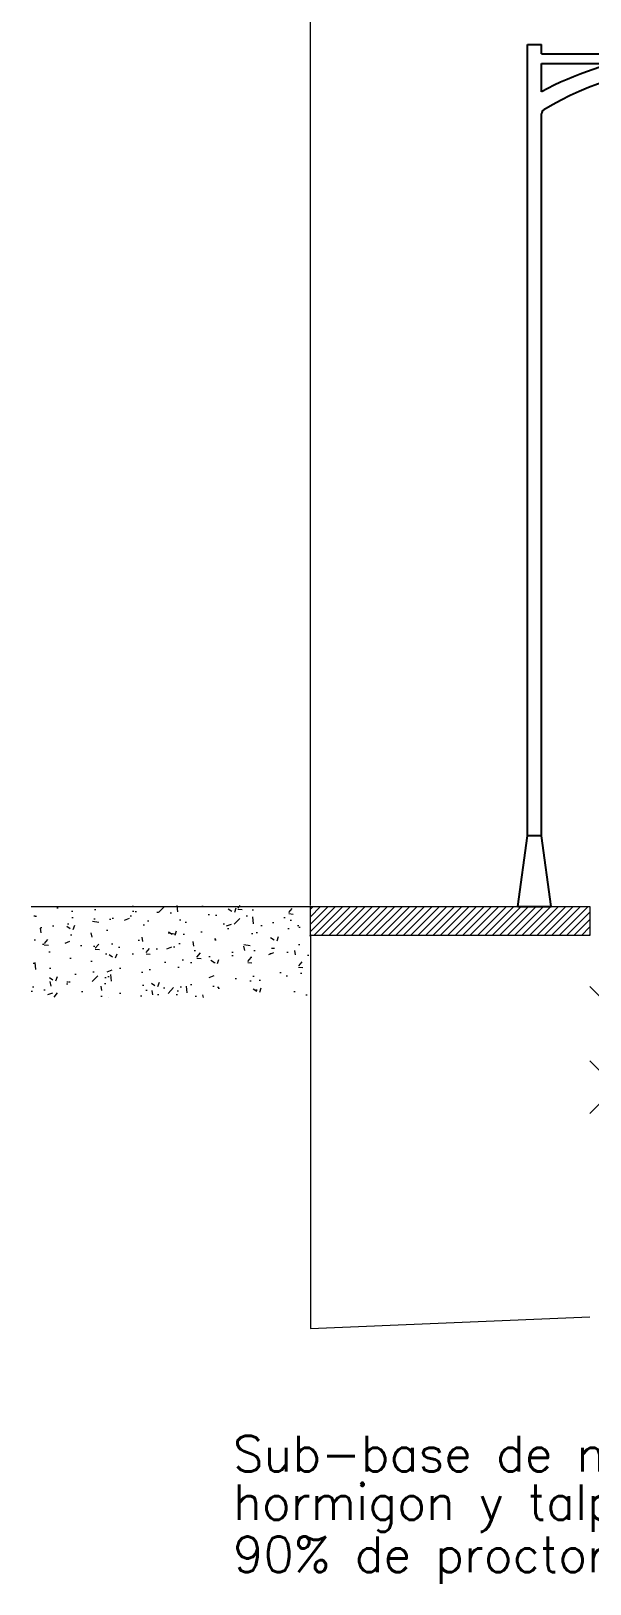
# Model space of a CAD drawing. Header units: millimetres. Extents: x 607619 to 1211550, y 1310734 to 2622648.
# Drawn here: x 607633.06 to 607641.98, y 1310997.57 to 1311022.33 of the extents above; entities that cross this region are included whole.
import ezdxf

# ---------------------------------------------------------------- set-up
doc = ezdxf.new("R2010")
doc.units = ezdxf.units.MM
doc.layers.add('acera', color=8, linetype='Continuous')
doc.layers.add('datos y tabla de areas', color=170, linetype='Continuous')
doc.styles.add('ROMANS', font='ROMANS', dxfattribs={"height": 0.2})

# ---------------------------------------------------------------- blocks, each defined once
blk = doc.blocks.new('A$C42CB68AE')
at = {"color": 0, "linetype": 'ByBlock'}
for p, q in [((0.102, 9.246), (0.254, 9.246)), ((0.102, 0.759), (0.102, 9.246)), ((0.254, 9.144), (0.254, 9.246)), ((0.254, 9.144), (1.611, 9.144)), ((0.254, 8.738), (0.254, 9.042)), ((0.254, 9.042), (1.028, 9.042)), ((1.902, 8.89), (2.67, 8.89)), ((0.254, 0.759), (0.254, 8.502)), ((0, 0), (0.102, 0.759)), ((0.102, 0.762), (0.254, 0.762)), ((0.356, 0), (0.254, 0.759)), ((0, 0), (0.356, 0))]:
    blk.add_line(p, q, dxfattribs=at)
for centre, radius, start, end in [((1.921, 5.641), 3.517, 79.015, 118.2901), ((2.049, 5.575), 3.458, 92.5676, 120.781), ((2.007, 8.966), 0.13, 150.6255, 258.6901), ((2.565, 8.966), 0.13, 281.3099, 78.6901), ((2.286, 9.703), 0.916, 250.56, 289.44), ((0.305, 8.502), 0.0508, 120.781, 180)]:
    blk.add_arc(centre, radius, start, end, dxfattribs=at)

msp = doc.modelspace()

# ---------------------------------------------------------------- hatches: boundary and pattern name
at = {"lineweight": 0}
h = msp.add_hatch(dxfattribs=at)
h.set_pattern_fill('AR-CONC', scale=0.004455)
h.set_pattern_definition([(50, (307648.33094, 662038.2531), (0.8116327004, -0.0710086261), [0.08486775, -0.93354525]), (355, (307648.3309, 662038.2531), (-0.1570094424, 0.8511582455), [0.0678942, -0.7468388025]), (100.4514447, (307648.3986, 662038.2472), (0.6546232558, 0.7801495848), [0.0721264892, -0.7933920397]), (46.1842, (307648.3309, 662038.4794), (1.2076571272, -0.187298571), [0.127301625, -1.400317875]), (96.63555761, (307648.4316, 662038.4638), (1.0576354172, 1.102283385), [0.108189778, -1.1900891344]), (351.18415117, (307648.331, 662038.4794), (1.0576354173, 1.102283385), [0.1018411533, -1.1202531057]), (21, (307648.4441, 662038.4228), (0.6754421131, -0.4555914579), [0.08486775, -0.93354525]), (326, (307648.4441, 662038.4228), (0.2753280363, 0.8205573891), [0.0678942, -0.7468362]), (71.451445, (307648.5004, 662038.3849), (0.9507701479, 0.3649659354), [0.0721264892, -0.793390672]), (37.5, (307648.33094, 662038.2531), (0.01375972748, 0.37669269818), [0, -0.73778364, 0, -0.7581519, 0, -0.749665125]), (7.5, (307648.33094, 662038.2531), (0.29768159648, 0.44630446081), [0, -0.43225974, 0, -0.72081009, 0, -0.285721425]), (327.5, (307648.0786, 662038.2531), (0.60405610147, -0.02552155449), [0, -0.2828925, 0, -0.8826246, 0, -1.17117495]), (317.5, (307647.96544, 662038.2531), (0.65991550307, 0.11327501755), [0, -0.36776025, 0, -0.58615326, 0, -0.83170395])])
h.paths.add_polyline_path([(607637.523, 1311008.389), (607633.063, 1311008.389), (607633.063, 1311006.92), (607637.523, 1311006.92)])
at = {"layer": 'acera', "lineweight": 0}
h = msp.add_hatch(dxfattribs=at)
h.set_pattern_fill('ANSI31', scale=0.670641, style=0)
h.set_pattern_definition([(45, (388518.133615, 892304.319255), (-0.059276867516, 0.059276867516), [])])
h.paths.add_polyline_path([(607637.523, 1311008.372), (607641.983, 1311008.372), (607641.983, 1311007.909), (607637.523, 1311007.909)])

# ---------------------------------------------------------------- linework, layer by layer
at = {"color": 7, "lineweight": 0}
for p, q in [((607637.523, 1311007.926), (607637.523, 1311001.646)), ((607637.523, 1311001.646), (607641.983, 1311001.83))]:
    msp.add_line(p, q, dxfattribs=at)
at = {"layer": 'acera', "color": 7, "lineweight": 0}
msp.add_line((607641.983, 1311007.909), (607637.523, 1311007.909), dxfattribs=at)
msp.add_lwpolyline([(607637.523, 1311008.372), (607641.983, 1311008.372), (607641.983, 1311007.909), (607637.523, 1311007.909)], close=True, dxfattribs=at)
at = {"layer": 'datos y tabla de areas', "color": 7, "lineweight": 0}
for p, q in [((607637.523, 1311008.389), (607637.523, 1311028.896)), ((607633.063, 1311008.372), (607637.523, 1311008.372)), ((607644.034, 1311005.045), (607641.983, 1311007.097)), ((607641.983, 1311005.074), (607643.4, 1311006.491)), ((607642.903, 1311004.994), (607641.983, 1311005.914))]:
    msp.add_line(p, q, dxfattribs=at)

# ---------------------------------------------------------------- block references
at = {"layer": 'datos y tabla de areas', "color": 7, "lineweight": 0, "xscale": 1.486776702769246, "yscale": 1.486776702769246, "zscale": 5.947105271417758}
msp.add_blockref('A$C42CB68AE', (607640.833, 1311008.372), dxfattribs=at)

# ---------------------------------------------------------------- texts
at = {"color": 7, "lineweight": 0, "style": 'ROMANS'}
for s, p in [('Sub-base de material mecanizado de ', (607636.288, 1310999.366)), ('hormigon y talpuja proporcion 50-50', (607636.288, 1310998.594)), ('90%%% de proctor con espesor de 0.30 mts.', (607636.288, 1310997.761))]:
    msp.add_text(s, height=0.56585, dxfattribs=at).set_placement(p)

doc.saveas('drawing.dxf')
